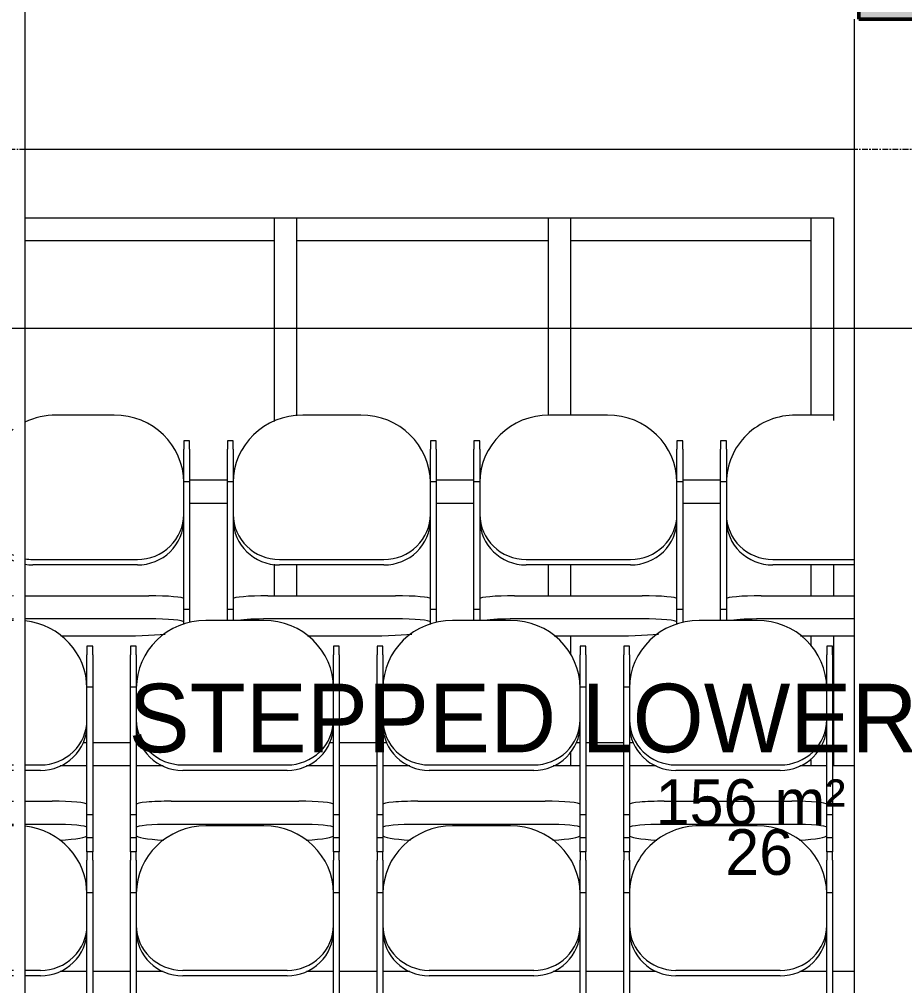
# Model space of a CAD drawing. Header units: inches. Extents: x 22 to 382261, y 22 to 371281.
# Drawn here: x 90058 to 91996, y 140198 to 142315 of the extents above; entities that cross this region are included whole.
import ezdxf

# ---------------------------------------------------------------- set-up
doc = ezdxf.new("R2010")
doc.units = ezdxf.units.IN
doc.header["$MEASUREMENT"] = 0
doc.linetypes.add('Grid Line 1_2_', pattern=[22.225, 12.7, -3.175, 3.175, -3.175])
for name, color, linetype, lineweight in [('A-ANNO-DIMS', 211, 'Continuous', 9), ('A-AREA', 32, 'Continuous', 9), ('A-AREA-IDEN', 2, 'Continuous', 9), ('A-COLS', 52, 'Continuous', 9), ('A-DETL-THIN', 151, 'Continuous', 9), ('A-FLOR', 192, 'Continuous', 9), ('A-FLOR-LEVL', 51, 'Continuous', 9), ('A-GLAZ-CURT', 52, 'Continuous', 9), ('A-GLAZ-CWMG', 51, 'Continuous', 9), ('I-FURN', 30, 'Continuous', 9), ('I-WALL', 2, 'Continuous', 9)]:
    doc.layers.add(name, color=color, linetype=linetype, lineweight=lineweight)
doc.styles.add('Arial_B_2', font='arialbd.ttf', dxfattribs={"height": 270.833333})
doc.styles.add('Century Gothic_1', font='GOTHIC.TTF', dxfattribs={"height": 1})
doc.styles.add('Gill Sans MT', font='GIL_____.TTF', dxfattribs={"height": 262.5})
doc.dimstyles.new('2_2', dxfattribs={"dimscale": 304.8, "dimtxt": 267.818092, "dimasz": 0.227865, "dimexe": 1.377953, "dimexo": 0.0625, "dimgap": 0.287073, "dimtad": 1, "dimdec": 0, "dimzin": 0, "dimdsep": 46, "dimtxsty": 'Arial_B_2', "dimblk1": 'OBLIQUE', "dimblk2": 'OBLIQUE', "dimsah": 1, "dimcen": 0.09, "dimdle": 0.574147, "dimazin": 0, "dimtfac": 1, "dimtdec": 4, "dimtix": 1, "dimtmove": 0, "dimatfit": 3, "dimfxl": 0.574147, "dimfxlon": 1, "dimtvp": 1, "dimtolj": 1, "dimtzin": 0, "dimlwd": 18, "dimlwe": 18, "dimarcsym": 2})

# ---------------------------------------------------------------- blocks, each defined once
blk = doc.blocks.new('Rectangular Mullion - 50 x 150mm-440584-Section B-B')
at = {"layer": 'A-GLAZ-CWMG'}
for p, q in [((2516.8, 3250), (2516.8, 3300)), ((3041.8, 3300), (3041.8, 3250)), ((2516.8, 3250), (3041.8, 3250))]:
    blk.add_line(p, q, dxfattribs=at)
blk = doc.blocks.new('Rectangular Mullion - 50 x 150mm-442039-Section B-B')
at = {"layer": 'A-GLAZ-CWMG'}
for p, q in [((3041.8, 2539.5), (3041.8, 2471.8)), ((3041.8, 2383.9), (3041.8, 2362.3)), ((3041.8, 2115.1), (3041.8, 2100))]:
    blk.add_line(p, q, dxfattribs=at)
blk = doc.blocks.new('Rectangular Mullion - 50 x 150mm-V2-Section B-B')
at = {"layer": 'A-GLAZ-CWMG'}
for p, q in [((1866.8, 2541.3), (1866.8, 2471.8)), ((1916.8, 2471.8), (1916.8, 2539.5))]:
    blk.add_line(p, q, dxfattribs=at)
blk = doc.blocks.new('Rectangular Mullion - 50 x 150mm-V3-Section B-B')
at = {"layer": 'A-GLAZ-CWMG'}
for p, q in [((2466.8, 2539.5), (2466.8, 2471.8)), ((2516.8, 2471.8), (2516.8, 2539.5)), ((2516.8, 2342.8), (2516.8, 2383.9)), ((2516.8, 2100), (2516.8, 2129.6))]:
    blk.add_line(p, q, dxfattribs=at)
blk = doc.blocks.new('Rectangular Mullion - 50 x 150mm-V4-Section B-B')
at = {"layer": 'A-GLAZ-CWMG'}
for p, q in [((1764.4, 2725), (1681.6, 2725)), ((1681.6, 2675), (1764.4, 2675))]:
    blk.add_line(p, q, dxfattribs=at)
blk = doc.blocks.new('Rectangular Mullion - 50 x 150mm-V5-Section B-B')
at = {"layer": 'A-GLAZ-CWMG'}
for p, q in [((2304.4, 2725), (2221.6, 2725)), ((2221.6, 2675), (2304.4, 2675))]:
    blk.add_line(p, q, dxfattribs=at)
blk = doc.blocks.new('Rectangular Mullion - 50 x 150mm-V6-Section B-B')
at = {"layer": 'A-GLAZ-CWMG'}
for p, q in [((2844.4, 2725), (2761.6, 2725)), ((2761.6, 2675), (2844.4, 2675))]:
    blk.add_line(p, q, dxfattribs=at)
blk = doc.blocks.new('Rectangular Mullion - 50 x 150mm-441107-Section B-B')
at = {"layer": 'A-GLAZ-CWMG'}
for p, q in [((1456.8, 2150), (1447.8, 2150)), ((1552.3, 2150), (1469.5, 2150)), ((1574, 2150), (1565, 2150))]:
    blk.add_line(p, q, dxfattribs=at)
blk = doc.blocks.new('Rectangular Mullion - 50 x 150mm-V7-Section B-B')
at = {"layer": 'A-GLAZ-CWMG'}
for p, q in [((1996.8, 2150), (1987.8, 2150)), ((2092.3, 2150), (2009.5, 2150)), ((2114, 2150), (2105, 2150))]:
    blk.add_line(p, q, dxfattribs=at)
blk = doc.blocks.new('Rectangular Mullion - 50 x 150mm-440585-Section B-B')
at = {"layer": 'A-GLAZ-CWMG'}
for p, q in [((2536.8, 2150), (2527.8, 2150)), ((2632.3, 2150), (2549.5, 2150)), ((2654, 2150), (2645, 2150)), ((2516.8, 2100), (2516.8, 2129.6)), ((3041.8, 2115.1), (3041.8, 2100))]:
    blk.add_line(p, q, dxfattribs=at)
blk = doc.blocks.new('Rectangular Mullion - 50 x 150mm-442058-Section B-B')
at = {"layer": 'A-GLAZ-CWMG'}
blk.add_line((3041.8, 3300), (3041.8, 2867.9), dxfattribs=at)
blk = doc.blocks.new('Rectangular Mullion - 50 x 150mm-V8-Section B-B')
at = {"layer": 'A-GLAZ-CWMG'}
for p in [(1866.8, 3300), (1321.3, 3250)]:
    blk.add_line(p, (1866.8, 3250), dxfattribs=at)
blk = doc.blocks.new('Rectangular Mullion - 50 x 150mm-V9-Section B-B')
at = {"layer": 'A-GLAZ-CWMG'}
for p, q in [((1916.8, 3250), (1916.8, 3300)), ((2466.8, 3300), (2466.8, 3250)), ((1916.8, 3250), (2466.8, 3250))]:
    blk.add_line(p, q, dxfattribs=at)
blk = doc.blocks.new('Rectangular Mullion - 50 x 150mm-V10-Section B-B')
at = {"layer": 'A-GLAZ-CWMG'}
for p, q in [((1866.8, 3300), (1866.8, 2853.5)), ((1916.8, 2866.3), (1916.8, 3300))]:
    blk.add_line(p, q, dxfattribs=at)
blk = doc.blocks.new('Rectangular Mullion - 50 x 150mm-V11-Section B-B')
at = {"layer": 'A-GLAZ-CWMG'}
for p, q in [((2466.8, 3300), (2466.8, 2867.6)), ((2516.8, 2867.9), (2516.8, 3300))]:
    blk.add_line(p, q, dxfattribs=at)
blk = doc.blocks.new('Chair - Auditorium_0001 - Copy - Chair - Auditorium_0001 - Copy-940491-Section B-B')
at = {"layer": 'I-FURN'}
for p, q in [((3091.8, 2867.9), (3009.5, 2867.9)), ((2857.1, 2811.2), (2844.4, 2811.2)), ((2844.4, 2811.2), (2844.4, 2792.8)), ((2857.1, 2792.8), (2857.1, 2811.2)), ((2844.4, 2722.3), (2844.4, 2792.8)), ((2857.1, 2792.8), (2857.1, 2722.3)), ((2844.4, 2442.9), (2844.4, 2722.3)), ((2844.4, 2722.3), (2857.1, 2722.3)), ((2857.1, 2722.3), (2857.1, 2465.2)), ((2857.1, 2650.2), (2857.1, 2638.2)), ((2958.7, 2551.5), (3136.8, 2551.5)), ((3136.8, 2539.5), (2958.7, 2539.5)), ((2857.1, 2465.2), (2857.1, 2417.9)), ((2933.3, 2471.8), (3136.8, 2471.8)), ((2844.4, 2417.9), (2844.4, 2442.9)), ((2844.4, 2442.9), (2857.1, 2442.9)), ((3136.8, 2421.2), (2933.3, 2421.2)), ((3019.7, 2383.9), (3136.5, 2383.9))]:
    blk.add_line(p, q, dxfattribs=at)
for centre, major_axis, ratio, start_param, end_param in [((3009.5, 2719.8), (152.4, 0), 0.97174, 1.570796, 3.141593), ((2958.7, 2650.2), (101.6, 0), 0.97174, 3.141593, 4.712389), ((2958.7, 2638.2), (101.6, 0), 0.97174, 3.141593, 4.712389), ((2933.3, 2465.2), (-76.2, 0), 0.087156, 4.712389, 6.283185), ((2933.3, 2414.6), (76.2, 0), 0.087156, 1.570796, 2.602788)]:
    blk.add_ellipse(centre, major_axis=major_axis, ratio=ratio, start_param=start_param, end_param=end_param, dxfattribs=at)
blk = doc.blocks.new('Chair - Auditorium_0001 - Copy - Chair - Auditorium_0001 - Copy-V59-Section B-B')
at = {"layer": 'I-FURN'}
for p, q in [((2596.5, 2867.9), (2469.5, 2867.9)), ((2317.1, 2811.2), (2304.4, 2811.2)), ((2304.4, 2811.2), (2304.4, 2792.8)), ((2317.1, 2792.8), (2317.1, 2811.2)), ((2761.6, 2811.2), (2748.9, 2811.2)), ((2748.9, 2811.2), (2748.9, 2792.8)), ((2761.6, 2792.8), (2761.6, 2811.2)), ((2304.4, 2722.3), (2304.4, 2792.8)), ((2317.1, 2792.8), (2317.1, 2722.3)), ((2748.9, 2722.3), (2748.9, 2792.8)), ((2761.6, 2792.8), (2761.6, 2722.3)), ((2304.4, 2442.9), (2304.4, 2722.3)), ((2304.4, 2722.3), (2317.1, 2722.3)), ((2317.1, 2722.3), (2317.1, 2465.2)), ((2748.9, 2465.2), (2748.9, 2722.3)), ((2748.9, 2722.3), (2761.6, 2722.3)), ((2761.6, 2722.3), (2761.6, 2442.9)), ((2317.1, 2650.2), (2317.1, 2638.2)), ((2748.9, 2638.2), (2748.9, 2650.2)), ((2418.7, 2551.5), (2647.3, 2551.5)), ((2647.3, 2539.5), (2418.7, 2539.5)), ((2317.1, 2465.2), (2317.1, 2417.9)), ((2393.3, 2471.8), (2672.7, 2471.8)), ((2748.9, 2414.6), (2748.9, 2465.2)), ((2304.4, 2417.9), (2304.4, 2442.9)), ((2304.4, 2442.9), (2317.1, 2442.9)), ((2748.9, 2442.9), (2761.6, 2442.9)), ((2761.6, 2442.9), (2761.6, 2413.4)), ((2672.7, 2421.2), (2393.3, 2421.2)), ((2748.9, 2409.3), (2748.9, 2414.6)), ((2479.7, 2383.9), (2596.5, 2383.9))]:
    blk.add_line(p, q, dxfattribs=at)
for centre, major_axis, ratio, start_param, end_param in [((2469.5, 2719.8), (-152.4, 0), 0.97174, 4.712389, 6.283185), ((2596.5, 2719.8), (-152.4, 0), 0.97174, 3.141593, 4.712389), ((2418.7, 2650.2), (101.6, 0), 0.97174, 3.141593, 4.712389), ((2647.3, 2650.2), (-101.6, 0), 0.97174, 1.570796, 3.141593), ((2418.7, 2638.2), (101.6, 0), 0.97174, 3.141593, 4.712389), ((2647.3, 2638.2), (-101.6, 0), 0.97174, 1.570796, 3.141593), ((2393.3, 2465.2), (-76.2, 0), 0.087156, 4.712389, 6.283185), ((2672.7, 2465.2), (76.2, 0), 0.087156, 0, 1.570796), ((2393.3, 2414.6), (-76.2, 0), 0.087156, 4.712389, 5.744381), ((2672.7, 2414.6), (76.2, 0), 0.087156, 0, 1.570796), ((2596.5, 2397.1), (152.4, 0), 0.087156, 4.712389, 5.53649)]:
    blk.add_ellipse(centre, major_axis=major_axis, ratio=ratio, start_param=start_param, end_param=end_param, dxfattribs=at)
blk = doc.blocks.new('Chair - Auditorium_0001 - Copy - Chair - Auditorium_0001 - Copy-V60-Section B-B')
at = {"layer": 'I-FURN'}
for p, q in [((1516.5, 2867.9), (1389.5, 2867.9)), ((1237.1, 2811.2), (1224.4, 2811.2)), ((1224.4, 2811.2), (1224.4, 2792.8)), ((1237.1, 2792.8), (1237.1, 2811.2)), ((1681.6, 2811.2), (1668.9, 2811.2)), ((1668.9, 2811.2), (1668.9, 2792.8)), ((1681.6, 2792.8), (1681.6, 2811.2)), ((1224.4, 2722.3), (1224.4, 2792.8)), ((1237.1, 2792.8), (1237.1, 2722.3)), ((1668.9, 2722.3), (1668.9, 2792.8)), ((1681.6, 2792.8), (1681.6, 2722.3)), ((1224.4, 2442.9), (1224.4, 2722.3)), ((1224.4, 2722.3), (1237.1, 2722.3)), ((1237.1, 2722.3), (1237.1, 2465.2)), ((1668.9, 2465.2), (1668.9, 2722.3)), ((1668.9, 2722.3), (1681.6, 2722.3)), ((1681.6, 2722.3), (1681.6, 2442.9)), ((1237.1, 2650.2), (1237.1, 2638.2)), ((1668.9, 2638.2), (1668.9, 2650.2)), ((1338.7, 2551.5), (1567.3, 2551.5)), ((1567.3, 2539.5), (1338.7, 2539.5)), ((1237.1, 2465.2), (1237.1, 2430)), ((1321.3, 2471.8), (1592.7, 2471.8)), ((1668.9, 2414.6), (1668.9, 2465.2)), ((1224.4, 2430), (1224.4, 2442.9)), ((1224.4, 2442.9), (1237.1, 2442.9)), ((1668.9, 2442.9), (1681.6, 2442.9)), ((1681.6, 2442.9), (1681.6, 2413.4)), ((1592.7, 2421.2), (1321.3, 2421.2)), ((1668.9, 2409.3), (1668.9, 2414.6)), ((1399.7, 2383.9), (1516.5, 2383.9))]:
    blk.add_line(p, q, dxfattribs=at)
for centre, major_axis, ratio, start_param, end_param in [((1389.5, 2719.8), (-152.4, 0), 0.97174, 4.712389, 5.178962), ((1516.5, 2719.8), (-152.4, 0), 0.97174, 3.141593, 4.712389), ((1389.5, 2719.8), (152.4, 0), 0.97174, 2.235349, 2.409492), ((1389.5, 2719.8), (152.4, 0), 0.97174, 2.517588, 3.141593), ((1338.7, 2650.2), (101.6, 0), 0.97174, 3.141593, 4.276244), ((1567.3, 2650.2), (-101.6, 0), 0.97174, 1.570796, 3.141593), ((1338.7, 2638.2), (101.6, 0), 0.97174, 3.141593, 4.276244), ((1567.3, 2638.2), (-101.6, 0), 0.97174, 1.570796, 3.141593), ((1338.7, 2650.2), (101.6, 0), 0.97174, 4.538342, 4.712389), ((1338.7, 2638.2), (101.6, 0), 0.97174, 4.538342, 4.712389), ((1313.3, 2465.2), (-76.2, 0), 0.087156, 4.94124, 6.283185), ((1592.7, 2465.2), (76.2, 0), 0.087156, 0, 1.570796), ((1313.3, 2414.6), (76.2, 0), 0.087156, 1.799647, 2.159411), ((1592.7, 2414.6), (76.2, 0), 0.087156, 0, 1.570796), ((1516.5, 2397.1), (152.4, 0), 0.087156, 4.712389, 5.53649)]:
    blk.add_ellipse(centre, major_axis=major_axis, ratio=ratio, start_param=start_param, end_param=end_param, dxfattribs=at)
blk = doc.blocks.new('System Panel - Glazed-655852-Section B-B')
at = {"layer": 'A-GLAZ-CURT', "lineweight": 18}
blk.add_line((1321.3, 300), (1321.3, 4950), dxfattribs=at)
blk = doc.blocks.new('Chair - Auditorium_0001 - Copy - Chair - Auditorium_0001 - Copy-V63-Section B-B')
at = {"layer": 'I-FURN'}
for p, q in [((2924.4, 1967.9), (2797.4, 1967.9)), ((2645, 1911.2), (2632.3, 1911.2)), ((2632.3, 1911.2), (2632.3, 1892.8)), ((2645, 1892.8), (2645, 1911.2)), ((3089.5, 1911.2), (3076.8, 1911.2)), ((3076.8, 1911.2), (3076.8, 1892.8)), ((3089.5, 1892.8), (3089.5, 1911.2)), ((2632.3, 1822.3), (2632.3, 1892.8)), ((2645, 1892.8), (2645, 1822.3)), ((3076.8, 1822.3), (3076.8, 1892.8)), ((3089.5, 1892.8), (3089.5, 1822.3)), ((2632.3, 1542.9), (2632.3, 1822.3)), ((2632.3, 1822.3), (2645, 1822.3)), ((2645, 1822.3), (2645, 1565.2)), ((3076.8, 1565.2), (3076.8, 1822.3)), ((3076.8, 1822.3), (3089.5, 1822.3)), ((3089.5, 1822.3), (3089.5, 1542.9)), ((2645, 1750.2), (2645, 1738.2)), ((3076.8, 1738.2), (3076.8, 1750.2)), ((2746.6, 1651.5), (2975.2, 1651.5)), ((2975.2, 1639.5), (2746.6, 1639.5)), ((2721.2, 1571.8), (3000.6, 1571.8)), ((2645, 1565.2), (2645, 1514.6)), ((3076.8, 1514.6), (3076.8, 1565.2)), ((2632.3, 1492.1), (2632.3, 1542.9)), ((2632.3, 1542.9), (2645, 1542.9)), ((3076.8, 1542.9), (3089.5, 1542.9)), ((3089.5, 1542.9), (3089.5, 1492.1)), ((2645, 1514.6), (2645, 1497.1)), ((3000.6, 1521.2), (2721.2, 1521.2)), ((3076.8, 1497.1), (3076.8, 1514.6)), ((2632.3, 1461.2), (2632.3, 1492.1)), ((2632.3, 1492.1), (2645, 1492.1)), ((2645, 1497.1), (2645, 1492.1)), ((2645, 1492.1), (2645, 1461.2)), ((3076.8, 1492.1), (3076.8, 1497.1)), ((3076.8, 1461.2), (3076.8, 1492.1)), ((3076.8, 1492.1), (3089.5, 1492.1)), ((3089.5, 1492.1), (3089.5, 1461.2))]:
    blk.add_line(p, q, dxfattribs=at)
for centre, major_axis, ratio, start_param, end_param in [((2797.4, 1819.8), (152.4, 0), 0.97174, 1.570796, 3.141593), ((2924.4, 1819.8), (152.4, 0), 0.97174, 0, 1.570796), ((2746.6, 1750.2), (101.6, 0), 0.97174, 3.141593, 4.712389), ((2746.6, 1738.2), (101.6, 0), 0.97174, 3.141593, 4.712389), ((2975.2, 1750.2), (-101.6, 0), 0.97174, 1.570796, 3.141593), ((2975.2, 1738.2), (-101.6, 0), 0.97174, 1.570796, 3.141593), ((2721.2, 1565.2), (76.2, 0), 0.087156, 1.570796, 3.141593), ((3000.6, 1565.2), (76.2, 0), 0.087156, 0, 1.570796), ((2721.2, 1514.6), (76.2, 0), 0.087156, 1.570796, 3.141593), ((3000.6, 1514.6), (76.2, 0), 0.087156, 0, 1.570796), ((2797.4, 1497.1), (152.4, 0), 0.087156, 3.141593, 4.061645), ((2924.4, 1497.1), (152.4, 0), 0.087156, 5.614391, 6.283185)]:
    blk.add_ellipse(centre, major_axis=major_axis, ratio=ratio, start_param=start_param, end_param=end_param, dxfattribs=at)
blk = doc.blocks.new('Chair - Auditorium_0001 - Copy - Chair - Auditorium_0001 - Copy-V64-Section B-B')
at = {"layer": 'I-FURN'}
for p, q in [((2384.4, 1967.9), (2257.4, 1967.9)), ((2105, 1911.2), (2092.3, 1911.2)), ((2092.3, 1911.2), (2092.3, 1892.8)), ((2105, 1892.8), (2105, 1911.2)), ((2549.5, 1911.2), (2536.8, 1911.2)), ((2536.8, 1911.2), (2536.8, 1892.8)), ((2549.5, 1892.8), (2549.5, 1911.2)), ((2092.3, 1822.3), (2092.3, 1892.8)), ((2105, 1892.8), (2105, 1822.3)), ((2536.8, 1822.3), (2536.8, 1892.8)), ((2549.5, 1892.8), (2549.5, 1822.3)), ((2092.3, 1542.9), (2092.3, 1822.3)), ((2092.3, 1822.3), (2105, 1822.3)), ((2105, 1822.3), (2105, 1565.2)), ((2536.8, 1565.2), (2536.8, 1822.3)), ((2536.8, 1822.3), (2549.5, 1822.3)), ((2549.5, 1822.3), (2549.5, 1542.9)), ((2105, 1750.2), (2105, 1738.2)), ((2536.8, 1738.2), (2536.8, 1750.2)), ((2206.6, 1651.5), (2435.2, 1651.5)), ((2435.2, 1639.5), (2206.6, 1639.5)), ((2181.2, 1571.8), (2460.6, 1571.8)), ((2105, 1565.2), (2105, 1514.6)), ((2536.8, 1514.6), (2536.8, 1565.2)), ((2092.3, 1492.1), (2092.3, 1542.9)), ((2092.3, 1542.9), (2105, 1542.9)), ((2536.8, 1542.9), (2549.5, 1542.9)), ((2549.5, 1542.9), (2549.5, 1492.1)), ((2105, 1514.6), (2105, 1497.1)), ((2460.6, 1521.2), (2181.2, 1521.2)), ((2536.8, 1497.1), (2536.8, 1514.6)), ((2092.3, 1461.2), (2092.3, 1492.1)), ((2092.3, 1492.1), (2105, 1492.1)), ((2105, 1497.1), (2105, 1492.1)), ((2105, 1492.1), (2105, 1461.2)), ((2536.8, 1492.1), (2536.8, 1497.1)), ((2536.8, 1461.2), (2536.8, 1492.1)), ((2536.8, 1492.1), (2549.5, 1492.1)), ((2549.5, 1492.1), (2549.5, 1461.2))]:
    blk.add_line(p, q, dxfattribs=at)
for centre, major_axis, ratio, start_param, end_param in [((2257.4, 1819.8), (-152.4, 0), 0.97174, 4.712389, 6.283185), ((2384.4, 1819.8), (152.4, 0), 0.97174, 0, 1.570796), ((2206.6, 1750.2), (101.6, 0), 0.97174, 3.141593, 4.712389), ((2206.6, 1738.2), (101.6, 0), 0.97174, 3.141593, 4.712389), ((2435.2, 1750.2), (-101.6, 0), 0.97174, 1.570796, 3.141593), ((2435.2, 1738.2), (-101.6, 0), 0.97174, 1.570796, 3.141593), ((2181.2, 1565.2), (76.2, 0), 0.087156, 1.570796, 3.141593), ((2460.6, 1565.2), (76.2, 0), 0.087156, 0, 1.570796), ((2181.2, 1514.6), (-76.2, 0), 0.087156, 4.712389, 6.283185), ((2460.6, 1514.6), (76.2, 0), 0.087156, 0, 1.570796), ((2257.4, 1497.1), (152.4, 0), 0.087156, 3.141593, 4.061645), ((2384.4, 1497.1), (152.4, 0), 0.087156, 5.363133, 6.283185)]:
    blk.add_ellipse(centre, major_axis=major_axis, ratio=ratio, start_param=start_param, end_param=end_param, dxfattribs=at)
blk = doc.blocks.new('Chair - Auditorium_0001 - Copy - Chair - Auditorium_0001 - Copy-V65-Section B-B')
at = {"layer": 'I-FURN'}
for p, q in [((1296.3, 1967.9), (1271.8, 1967.9)), ((1469.5, 1911.2), (1456.8, 1911.2)), ((1456.8, 1911.2), (1456.8, 1892.8)), ((1469.5, 1892.8), (1469.5, 1911.2)), ((1456.8, 1822.3), (1456.8, 1892.8)), ((1469.5, 1892.8), (1469.5, 1822.3)), ((1456.8, 1565.2), (1456.8, 1822.3)), ((1456.8, 1822.3), (1469.5, 1822.3)), ((1469.5, 1822.3), (1469.5, 1542.9)), ((1456.8, 1738.2), (1456.8, 1750.2)), ((1271.8, 1651.5), (1296.3, 1651.5)), ((1321.3, 1651.5), (1355.2, 1651.5)), ((1296.3, 1639.5), (1271.8, 1639.5)), ((1355.2, 1639.5), (1321.3, 1639.5)), ((1271.8, 1571.8), (1296.3, 1571.8)), ((1321.3, 1571.8), (1380.6, 1571.8)), ((1456.8, 1514.6), (1456.8, 1565.2)), ((1456.8, 1542.9), (1469.5, 1542.9)), ((1469.5, 1542.9), (1469.5, 1492.1)), ((1296.3, 1521.2), (1271.8, 1521.2)), ((1380.6, 1521.2), (1321.3, 1521.2)), ((1456.8, 1497.1), (1456.8, 1514.6)), ((1456.8, 1492.1), (1456.8, 1497.1)), ((1456.8, 1461.2), (1456.8, 1492.1)), ((1456.8, 1492.1), (1469.5, 1492.1)), ((1469.5, 1492.1), (1469.5, 1461.2))]:
    blk.add_line(p, q, dxfattribs=at)
for centre, major_axis, ratio, start_param, end_param in [((1304.4, 1819.8), (152.4, 0), 0.97174, 0, 1.458392), ((1355.2, 1750.2), (-101.6, 0), 0.97174, 1.570796, 3.141593), ((1355.2, 1738.2), (-101.6, 0), 0.97174, 1.570796, 3.141593), ((1380.6, 1565.2), (76.2, 0), 0.087156, 0, 1.570796), ((1380.6, 1514.6), (76.2, 0), 0.087156, 0, 1.570796), ((1304.4, 1497.1), (152.4, 0), 0.087156, 5.363133, 6.283185)]:
    blk.add_ellipse(centre, major_axis=major_axis, ratio=ratio, start_param=start_param, end_param=end_param, dxfattribs=at)
blk = doc.blocks.new('_Oblique')
at = {"color": 0, "linetype": 'ByBlock', "lineweight": -2}
blk.add_line((-0.5, -0.5), (0.5, 0.5), dxfattribs=at)
blk = doc.blocks.new('*D5237')
at = {"layer": 'A-ANNO-DIMS', "color": 0, "lineweight": 18, "transparency": 16777216}
for p, q in [((80295.8, 141719.3), (80295.8, 141218.4)), ((93340.8, 141719.3), (93340.8, 141218.4)), ((80120.8, 141638.4), (93515.8, 141638.4))]:
    blk.add_line(p, q, dxfattribs=at)
at = {"layer": 'Defpoints', "color": 0, "transparency": 16777216}
for p in [(80295.8, 141738.4), (93340.8, 141738.4), (93340.8, 141638.4)]:
    blk.add_point(p, dxfattribs=at)
at = {"layer": 'A-ANNO-DIMS', "color": 0, "lineweight": 18, "transparency": 16777216, "xscale": 69.45312499999999, "yscale": 69.45312499999999, "zscale": 69.45312499999999, "rotation": 180}
blk.add_blockref('_Oblique', (80295.8, 141638.4), dxfattribs=at)
at = {"layer": 'A-ANNO-DIMS', "color": 0, "lineweight": 18, "transparency": 16777216, "xscale": 69.45312499999999, "yscale": 69.45312499999999, "zscale": 69.45312499999999}
blk.add_blockref('_Oblique', (93340.8, 141638.4), dxfattribs=at)
at = {"layer": 'A-ANNO-DIMS', "color": 0, "lineweight": 18, "transparency": 16777216, "insert": (86818.3, 141864.2), "char_height": 270.83, "width": 699.606, "attachment_point": 5, "style": 'Arial_B_2'}
blk.add_mtext('\\A1;13045', dxfattribs=at)

msp = doc.modelspace()

# ---------------------------------------------------------------- hatches: boundary and pattern name
at = {"layer": 'A-ANNO-DIMS'}
h = msp.add_hatch(dxfattribs=at)
h.set_pattern_fill('FP_2', color=256, style=0, pattern_type=2)
h.set_pattern_definition([(50, (85355.86, 143211.44), (182.1847, -15.939), [19.05, -209.55]), (355, (85355.86, 143211.44), (-35.2424, 191.0566), [15.24, -167.64]), (100.451, (85371.04, 143210.1), (146.9425, 175.1167), [16.19, -178.09]), (46.184, (85355.86, 143262.24), (271.079, -42.0433), [28.575, -314.325]), (96.636, (85378.45, 143258.73), (237.4025, 247.427), [24.285, -267.135]), (351.184, (85355.86, 143262.24), (237.4046, 247.425), [22.86, -251.46]), (21, (85381.26, 143249.54), (151.6149, -102.2655), [19.05, -209.55]), (326, (85381.26, 143249.54), (61.8024, 184.1877), [15.24, -167.64]), (71.451, (85393.9, 143241.01), (213.417, 81.9214), [16.19, -178.09]), (37.5, (85355.86, 143211.436), (3.08832, 84.55508), [8.382, -157.226, 8.382, -161.798, -168.275]), (37.5, (85355.86, 143211.436), (3.08832, 84.55508), [-335.788, 8.382, -159.893]), (7.5, (85355.86, 143211.44), (66.8194, 100.18075), [8.382, -88.646, 8.382, -153.416, -64.135]), (7.5, (85355.86, 143211.44), (66.8194, 100.18075), [-258.826, 8.382, -55.753]), (327.5, (85299.22, 143211.436), (135.5905, -5.7289), [8.382, -55.118, 8.382, -189.738, -262.89]), (327.5, (85299.22, 143211.436), (135.5905, -5.7289), [-261.62, 8.382, -254.508]), (317.5, (85273.82, 143211.44), (148.1289, 25.4268), [8.382, -74.168, 8.382, -123.19, -186.69]), (317.5, (85273.82, 143211.44), (148.1289, 25.4268), [-214.122, 8.382, -178.308])])
h.paths.add_polyline_path([(93570.8, 138430.3), (93570.8, 140240.3), (92530.8, 140240.3), (92530.8, 139780.3), (91730.8, 139780.3), (91730.8, 139330.3), (90930.8, 139330.3), (90930.8, 138880.3), (82675.8, 138880.3), (82675.8, 139330.3), (81875.8, 139330.3), (81875.8, 139780.3), (81075.8, 139780.3), (81075.8, 140240.3), (80065.8, 140240.3), (80065.8, 138880.3), (76510.8, 138880.3), (76510.8, 138730.3), (80295.8, 138730.3), (80295.8, 140090.3), (80925.8, 140090.3), (80925.8, 139630.3), (81725.8, 139630.3), (81725.8, 139180.3), (82525.8, 139180.3), (82525.8, 138730.3), (91080.8, 138730.3), (91080.8, 139180.3), (91880.8, 139180.3), (91880.8, 139630.3), (92680.8, 139630.3), (92680.8, 140080.3), (93340.8, 140080.3), (93340.8, 138430.3)])
h.paths.add_polyline_path([(81379, 142314.9), (81645.8, 142314.9), (81645.8, 142930.3), (76510.8, 142930.3), (76510.8, 142780.3), (81195.8, 142780.3), (81195.8, 142314.9)])
h.paths.add_polyline_path([(92345.8, 142314.9), (92345.8, 142780.3), (93340.8, 142780.3), (93340.8, 142930.3), (91895.8, 142930.3), (91895.8, 142314.9), (91986.3, 142314.9)])

# ---------------------------------------------------------------- linework, layer by layer
at = {"layer": 'A-AREA'}
msp.add_line((90070.3, 142030.3), (91885.8, 142030.3), dxfattribs=at)
msp.add_line((90070.3, 142030.3), (91885.8, 142030.3), dxfattribs=at)
msp.add_line((90070.3, 142030.3), (91885.8, 142030.3), dxfattribs=at)
at = {"layer": 'A-COLS'}
msp.add_line((91885.8, 142314.9), (91885.8, 139780.3), dxfattribs=at)
at = {"layer": 'A-DETL-THIN', "lineweight": 50}
for p, q in [((91895.8, 142930.3), (91895.8, 142314.9)), ((91895.8, 142314.9), (92345.8, 142314.9))]:
    msp.add_line(p, q, dxfattribs=at)
at = {"layer": 'A-FLOR'}
for p, q in [((90147, 140680.3), (90205.8, 140680.3)), ((90218.5, 140680.3), (90301.3, 140680.3)), ((90314, 140680.3), (90372.7, 140680.3)), ((90687, 140680.3), (90745.8, 140680.3)), ((90758.5, 140680.3), (90841.3, 140680.3)), ((90854, 140680.3), (90912.7, 140680.3)), ((91227, 140680.3), (91285.8, 140680.3)), ((91298.5, 140680.3), (91381.3, 140680.3)), ((91394, 140680.3), (91452.7, 140680.3)), ((91767, 140680.3), (91825.8, 140680.3)), ((91838.5, 140680.3), (91885.8, 140680.3)), ((90147, 140230.3), (90205.8, 140230.3)), ((90218.5, 140230.3), (90301.3, 140230.3)), ((90314, 140230.3), (90372.7, 140230.3)), ((90687, 140230.3), (90745.8, 140230.3)), ((90758.5, 140230.3), (90841.3, 140230.3)), ((90854, 140230.3), (90912.7, 140230.3)), ((91227, 140230.3), (91285.8, 140230.3)), ((91298.5, 140230.3), (91381.3, 140230.3)), ((91394, 140230.3), (91452.7, 140230.3)), ((91767, 140230.3), (91825.8, 140230.3)), ((91838.5, 140230.3), (91885.8, 140230.3))]:
    msp.add_line(p, q, dxfattribs=at)
at = {"layer": 'A-FLOR-LEVL', "linetype": 'Grid Line 1_2_'}
msp.add_line((72189.6, 142030.3), (98522.1, 142030.3), dxfattribs=at)
at = {"layer": 'I-WALL'}
for p, q in [((90070.3, 141880.3), (91840.8, 141880.3)), ((91840.8, 141880.3), (91840.8, 141435.9)), ((91840.8, 141119.8), (91840.8, 141052.2)), ((91840.8, 140964.2), (91840.8, 140680.3))]:
    msp.add_line(p, q, dxfattribs=at)

# ---------------------------------------------------------------- block references
at = {"layer": 'A-GLAZ-CURT'}
msp.add_blockref('System Panel - Glazed-655852-Section B-B', (88749, 138580.3), dxfattribs=at)
at = {"layer": 'A-GLAZ-CWMG'}
for name in ['Rectangular Mullion - 50 x 150mm-V8-Section B-B', 'Rectangular Mullion - 50 x 150mm-V10-Section B-B', 'Rectangular Mullion - 50 x 150mm-V9-Section B-B', 'Rectangular Mullion - 50 x 150mm-V11-Section B-B', 'Rectangular Mullion - 50 x 150mm-440584-Section B-B', 'Rectangular Mullion - 50 x 150mm-442058-Section B-B', 'Rectangular Mullion - 50 x 150mm-V4-Section B-B', 'Rectangular Mullion - 50 x 150mm-V5-Section B-B', 'Rectangular Mullion - 50 x 150mm-V6-Section B-B', 'Rectangular Mullion - 50 x 150mm-V2-Section B-B', 'Rectangular Mullion - 50 x 150mm-V3-Section B-B', 'Rectangular Mullion - 50 x 150mm-442039-Section B-B', 'Rectangular Mullion - 50 x 150mm-441107-Section B-B', 'Rectangular Mullion - 50 x 150mm-V7-Section B-B', 'Rectangular Mullion - 50 x 150mm-440585-Section B-B']:
    msp.add_blockref(name, (88749, 138580.3), dxfattribs=at)
at = {"layer": 'I-FURN'}
for name, p in [('Chair - Auditorium_0001 - Copy - Chair - Auditorium_0001 - Copy-V60-Section B-B', (88749, 138580.3)), ('Chair - Auditorium_0001 - Copy - Chair - Auditorium_0001 - Copy-V59-Section B-B', (88209, 138580.3)), ('Chair - Auditorium_0001 - Copy - Chair - Auditorium_0001 - Copy-V59-Section B-B', (88749, 138580.3)), ('Chair - Auditorium_0001 - Copy - Chair - Auditorium_0001 - Copy-940491-Section B-B', (88749, 138580.3)), ('Chair - Auditorium_0001 - Copy - Chair - Auditorium_0001 - Copy-V65-Section B-B', (88749, 139030.3)), ('Chair - Auditorium_0001 - Copy - Chair - Auditorium_0001 - Copy-V64-Section B-B', (88209, 139030.3)), ('Chair - Auditorium_0001 - Copy - Chair - Auditorium_0001 - Copy-V64-Section B-B', (88749, 139030.3)), ('Chair - Auditorium_0001 - Copy - Chair - Auditorium_0001 - Copy-V64-Section B-B', (89289, 139030.3)), ('Chair - Auditorium_0001 - Copy - Chair - Auditorium_0001 - Copy-V65-Section B-B', (88749, 138580.3)), ('Chair - Auditorium_0001 - Copy - Chair - Auditorium_0001 - Copy-V64-Section B-B', (88209, 138580.3)), ('Chair - Auditorium_0001 - Copy - Chair - Auditorium_0001 - Copy-V64-Section B-B', (88749, 138580.3)), ('Chair - Auditorium_0001 - Copy - Chair - Auditorium_0001 - Copy-V63-Section B-B', (88749, 138580.3))]:
    msp.add_blockref(name, p, dxfattribs=at)

# ---------------------------------------------------------------- texts
at = {"layer": 'A-AREA-IDEN', "attachment_point": 1}
for s, insert, char_height, width, style in [('STEPPED LOWER GALLERY', (90297.1, 140859.5), 150, 3359.071, 'Gill Sans MT'), ('156 m²', (91451.1, 140650.3), 100, 561.181, 'Century Gothic_1'), ('26', (91603.6, 140540.9), 100, 192.405, 'Century Gothic_1')]:
    msp.add_mtext(s, dxfattribs=dict(at, insert=insert, char_height=char_height, width=width, style=style))

# ---------------------------------------------------------------- dimensions: what is measured, and where the dimension line sits
at = {"layer": 'A-ANNO-DIMS', "lineweight": 18}
dim = msp.add_linear_dim(base=(93340.8, 141638.4), p1=(80295.8, 141738.4), p2=(93340.8, 141738.4), dimstyle='2_2', override={"dimpost": '<>', "dimfxl": 13045}, dxfattribs=at)
dim.commit()
dim.dimension.update_dxf_attribs({"geometry": '*D5237', "text_midpoint": (86818.3, 141864.2)})

doc.saveas('drawing.dxf')
